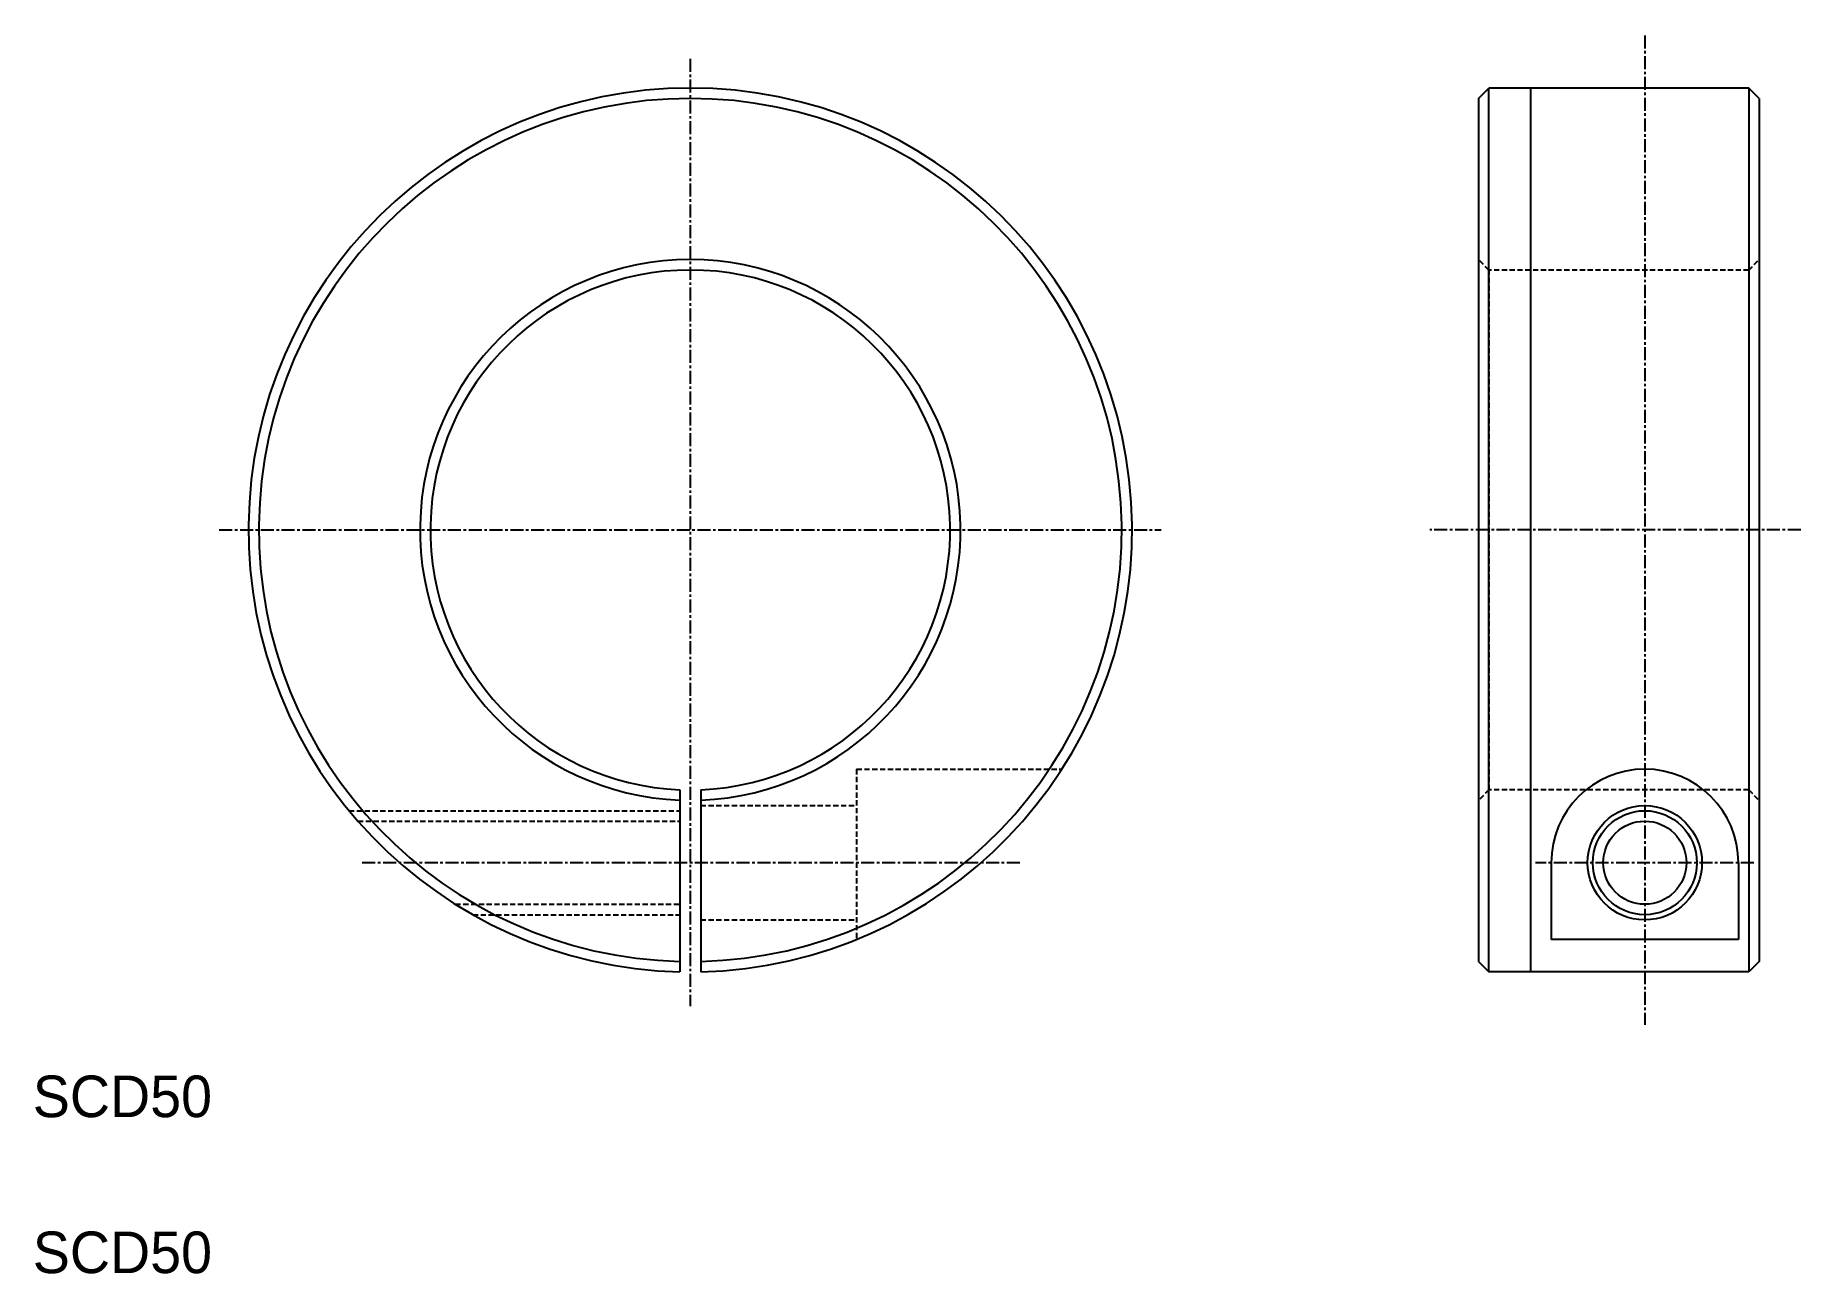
# Model space of a CAD drawing. Extents: x 37 to 206, y 53 to 172.
import ezdxf

# ---------------------------------------------------------------- set-up
doc = ezdxf.new("R2010")
doc.units = 0
doc.linetypes.add('CENTER', pattern=[2, 1.25, -0.25, 0.25, -0.25])
doc.linetypes.add('DASHED', pattern=[0.75, 0.5, -0.25])
doc.layers.get('0').update_dxf_attribs({"linetype": 'CONTINUOUS'})
doc.layers.add('CENTER', color=1, linetype='CENTER')

msp = doc.modelspace()

# ---------------------------------------------------------------- linework, layer by layer
at = {"color": 7, "linetype": 'CONTINUOUS'}
for p, q in [((175.43, 165.69), (176.43, 166.69)), ((180.43, 166.69), (176.43, 166.69)), ((176.43, 81.69), (176.43, 166.69)), ((180.43, 166.69), (180.43, 81.69)), ((201.43, 166.69), (180.43, 166.69)), ((201.43, 166.69), (201.43, 81.69)), ((202.43, 165.69), (201.43, 166.69)), ((175.43, 165.69), (175.43, 82.69)), ((202.43, 165.69), (202.43, 82.69)), ((98.61, 99.21), (98.61, 81.7)), ((100.61, 99.21), (100.61, 81.7)), ((182.43, 92.19), (182.43, 84.81)), ((200.43, 92.19), (200.43, 84.81)), ((200.43, 84.81), (182.43, 84.81)), ((175.43, 82.69), (176.43, 81.69)), ((180.43, 81.69), (176.43, 81.69)), ((201.43, 81.69), (180.43, 81.69)), ((202.43, 82.69), (201.43, 81.69))]:
    msp.add_line(p, q, dxfattribs=at)
at = {"color": 3, "linetype": 'DASHED'}
for p, q in [((176.43, 149.19), (175.43, 150.19)), ((201.43, 149.19), (202.43, 150.19)), ((201.43, 149.19), (176.43, 149.19)), ((176.43, 149.19), (176.43, 99.19)), ((201.43, 149.19), (201.43, 99.19)), ((115.61, 101.19), (135.35, 101.19)), ((115.61, 101.19), (115.61, 84.81)), ((176.43, 99.19), (175.43, 98.19)), ((201.43, 99.19), (176.43, 99.19)), ((201.43, 99.19), (202.43, 98.19)), ((66.79, 97.19), (98.61, 97.19)), ((100.61, 97.69), (115.61, 97.69)), ((67.64, 96.19), (98.61, 96.19)), ((77.02, 88.19), (98.61, 88.19)), ((78.7, 87.19), (98.61, 87.19)), ((100.61, 86.69), (115.61, 86.69))]:
    msp.add_line(p, q, dxfattribs=at)
at = {"color": 7, "linetype": 'CONTINUOUS'}
for radius in [5.5, 4]:
    msp.add_circle((191.43, 92.19), radius, dxfattribs=at)
at = {"color": 3, "linetype": 'CONTINUOUS'}
msp.add_circle((191.43, 92.19), 5, dxfattribs=at)
at = {"color": 7, "linetype": 'CONTINUOUS'}
for centre, radius, start, end in [((99.61, 124.19), 42.5, 271.3483, 268.6517), ((99.61, 124.19), 41.5, 271.3808, 268.6192), ((99.61, 124.19), 26, 272.2042, 267.7958), ((99.61, 124.19), 25, 272.2924, 267.7076), ((191.43, 92.19), 9, 360, 180)]:
    msp.add_arc(centre, radius, start, end, dxfattribs=at)
at = {"layer": 'CENTER', "color": 1, "linetype": 'CENTER'}
for p, q in [((191.43, 171.76), (191.43, 76.61)), ((99.61, 169.5), (99.61, 78.38)), ((54.3, 124.19), (144.92, 124.19)), ((206.43, 124.19), (170.75, 124.19)), ((131.31, 92.19), (67.91, 92.19)), ((201.93, 92.19), (180.93, 92.19))]:
    msp.add_line(p, q, dxfattribs=at)

# ---------------------------------------------------------------- texts
at = {"color": 7, "linetype": 'CONTINUOUS'}
for p in [(36.36, 67.72), (36.36, 52.72)]:
    msp.add_text('SCD50', height=4, dxfattribs=at).set_placement(p)

doc.saveas('drawing.dxf')
